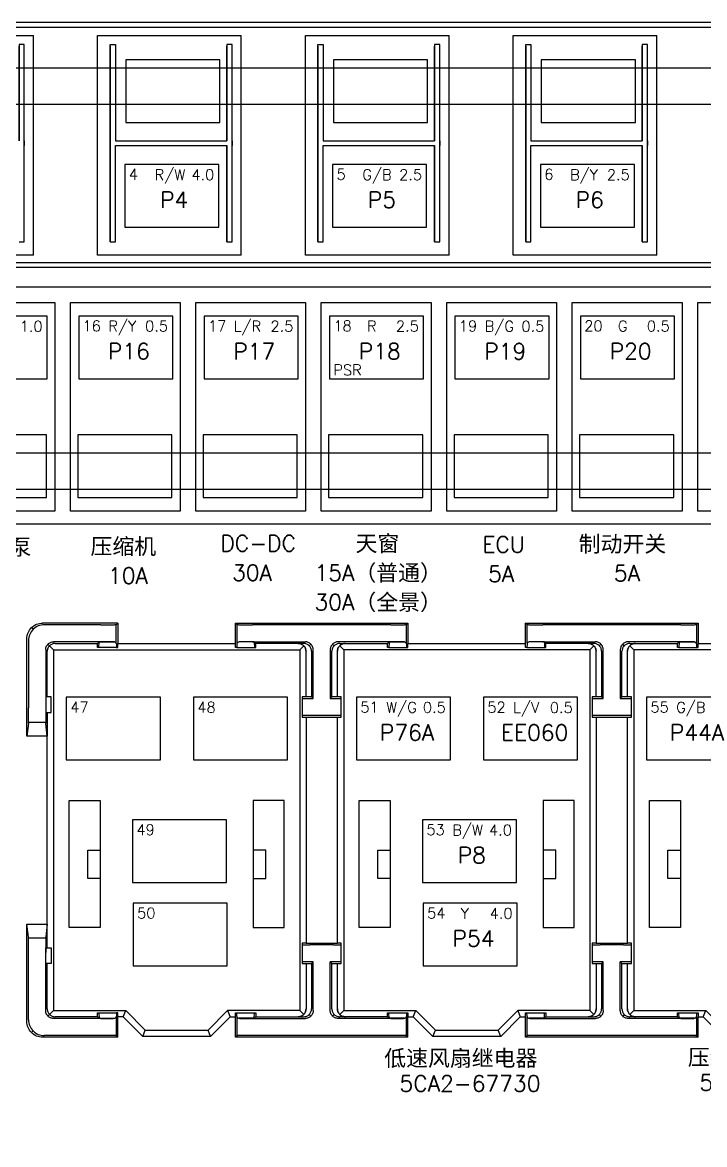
# Model space of a CAD drawing. Header units: millimetres. Extents: x 6 to 3615, y 6 to 858.
# Drawn here: x 2203.7 to 2290.9, y 637 to 780.5 of the extents above; entities that cross this region are included whole.
import ezdxf

# ---------------------------------------------------------------- set-up
doc = ezdxf.new("R2010")
doc.units = ezdxf.units.MM
doc.styles.add('Simplex_Style', font='simplex_.ttf')

msp = doc.modelspace()

# ---------------------------------------------------------------- linework, layer by layer
at = {"color": 0, "linetype": 'Continuous', "lineweight": 30, "flags": 128}
for points in [[(2125.96, 749.78), (2125.96, 749.18), (2398.4, 749.18), (2398.4, 780.45), (2125.96, 780.45), (2125.96, 779.85), (2398.4, 779.85)], [(2125.96, 779.85), (2125.96, 749.78), (2398.4, 749.78)], [(2205.14, 750.7), (2186.76, 750.7), (2186.76, 778.8), (2205.14, 778.8)], [(2205.14, 750.7), (2205.14, 778.8)], [(2231.7, 750.7), (2213.32, 750.7), (2213.32, 778.8), (2231.7, 778.8)], [(2231.7, 750.7), (2231.7, 778.8)], [(2258.27, 750.7), (2239.89, 750.7), (2239.89, 778.8), (2258.27, 778.8)], [(2258.27, 750.7), (2258.27, 778.8)], [(2284.83, 750.7), (2266.45, 750.7), (2266.45, 778.8), (2284.83, 778.8)], [(2284.83, 750.7), (2284.83, 778.8)], [(2203.28, 752.43), (2203.96, 752.43), (2203.96, 777.63), (2203.28, 777.63), (2203.28, 765.33), (2203.28, 777.41)], [(2214.93, 777.41), (2214.93, 752.43), (2214.93, 777.63), (2215.61, 777.63), (2215.61, 765.33), (2229.85, 765.33)], [(2229.85, 752.43), (2230.52, 752.43), (2230.52, 777.63), (2229.85, 777.63), (2229.85, 765.33), (2229.85, 777.41)], [(2241.5, 777.41), (2241.5, 752.43), (2241.5, 777.63), (2242.17, 777.63), (2242.17, 765.33), (2256.41, 765.33)], [(2256.41, 752.43), (2257.08, 752.43), (2257.08, 777.63), (2256.41, 777.63), (2256.41, 765.33), (2256.41, 777.41)], [(2268.06, 777.41), (2268.06, 752.43), (2268.06, 777.63), (2268.73, 777.63), (2268.73, 765.33), (2282.97, 765.33)], [(2282.97, 752.43), (2283.64, 752.43), (2283.64, 777.63), (2282.97, 777.63), (2282.97, 765.33), (2282.97, 777.41)], [(2058.48, 592.42), (2063.09, 592.42), (2063.09, 720.81), (2411.11, 720.81), (2411.11, 725.42), (2123.38, 725.42), (2123.38, 770.02), (2388.28, 770.02), (2388.28, 774.62), (2077.37, 774.62), (2077.37, 725.42), (2058.48, 725.42), (2058.48, 592.42)], [(2203.96, 765.33), (2203.96, 764.73)], [(2214.93, 752.43), (2215.61, 752.43), (2215.61, 764.73), (2229.85, 764.73), (2229.85, 752.43), (2229.85, 764.73)], [(2230.52, 765.33), (2230.52, 764.73)], [(2241.5, 752.43), (2242.17, 752.43), (2242.17, 764.73), (2256.41, 764.73), (2256.41, 752.43), (2256.41, 764.73)], [(2257.08, 765.33), (2257.08, 764.73)], [(2268.06, 752.43), (2268.73, 752.43), (2268.73, 764.73), (2282.97, 764.73), (2282.97, 752.43), (2282.97, 764.73)], [(2283.64, 765.33), (2283.64, 764.73)], [(2127.16, 746.62), (2127.16, 716.35), (2418.25, 716.35), (2418.25, 746.62), (2127.16, 746.62)], [(2204.29, 701.68), (2204.3, 701.88), (2204.33, 702.07), (2204.38, 702.26), (2204.45, 702.45), (2204.53, 702.62), (2204.63, 702.79), (2204.75, 702.95), (2204.88, 703.1), (2205.03, 703.23), (2205.18, 703.35), (2205.35, 703.45), (2205.53, 703.53), (2205.72, 703.6), (2205.91, 703.65), (2206.1, 703.67), (2206.3, 703.68)], [(2206.51, 703.47), (2206.31, 703.46), (2206.12, 703.43), (2205.93, 703.39), (2205.74, 703.32), (2205.56, 703.24), (2205.39, 703.14), (2205.24, 703.02), (2205.09, 702.89), (2204.96, 702.74), (2204.84, 702.58), (2204.74, 702.41), (2204.66, 702.24), (2204.59, 702.05), (2204.54, 701.86), (2204.51, 701.67), (2204.5, 701.47)], [(2205.09, 702.89), (2204.88, 703.1)], [(2215.92, 703.68), (2206.3, 703.68)], [(2213.73, 703.47), (2206.51, 703.47)], [(2213.73, 703.47), (2213.92, 703.47), (2214.11, 703.47), (2214.3, 703.47), (2214.49, 703.48), (2214.67, 703.48), (2214.83, 703.48), (2214.99, 703.48), (2215.14, 703.48), (2215.27, 703.48), (2215.39, 703.48), (2215.49, 703.48), (2215.57, 703.49), (2215.64, 703.49), (2215.69, 703.49), (2215.72, 703.49), (2215.73, 703.49)], [(2215.71, 701.1), (2215.71, 703.49)], [(2215.73, 703.49), (2215.92, 703.68), (2215.92, 701.08), (2230.96, 701.08)], [(2231.12, 700.58), (2230.95, 700.58), (2230.96, 701.08), (2230.96, 703.68)], [(2231.15, 703.49), (2230.96, 703.68), (2253.01, 703.68)], [(2231.15, 703.49), (2231.16, 703.49), (2231.19, 703.49), (2231.24, 703.49), (2231.3, 703.49), (2231.39, 703.48), (2231.49, 703.48), (2231.61, 703.48), (2231.74, 703.48), (2231.89, 703.48), (2232.04, 703.48), (2232.21, 703.48), (2232.39, 703.48), (2232.57, 703.47), (2232.76, 703.47), (2232.96, 703.47), (2233.15, 703.47)], [(2231.17, 701.1), (2231.17, 703.49)], [(2250.82, 703.47), (2233.15, 703.47)], [(2250.82, 703.47), (2251.01, 703.47), (2251.2, 703.47), (2251.39, 703.47), (2251.58, 703.48), (2251.75, 703.48), (2251.92, 703.48), (2252.08, 703.48), (2252.22, 703.48), (2252.36, 703.48), (2252.47, 703.48), (2252.58, 703.48), (2252.66, 703.49), (2252.73, 703.49), (2252.78, 703.49), (2252.81, 703.49), (2252.82, 703.49)], [(2252.8, 703.49), (2252.8, 701.1)], [(2252.82, 703.49), (2253.01, 703.68), (2253.01, 701.08), (2268.04, 701.08)], [(2268.23, 703.49), (2268.04, 703.68), (2290.1, 703.68)], [(2268.21, 700.58), (2268.04, 700.58), (2268.04, 701.08), (2268.04, 703.68)], [(2268.23, 703.49), (2268.24, 703.49), (2268.27, 703.49), (2268.32, 703.49), (2268.39, 703.49), (2268.48, 703.48), (2268.58, 703.48), (2268.7, 703.48), (2268.83, 703.48), (2268.97, 703.48), (2269.13, 703.48), (2269.3, 703.48), (2269.47, 703.48), (2269.66, 703.47), (2269.85, 703.47), (2270.04, 703.47), (2270.24, 703.47)], [(2268.25, 701.1), (2268.25, 703.49)], [(2287.9, 703.47), (2270.24, 703.47)], [(2287.9, 703.47), (2288.1, 703.47), (2288.29, 703.47), (2288.48, 703.47), (2288.66, 703.48), (2288.84, 703.48), (2289.01, 703.48), (2289.17, 703.48), (2289.31, 703.48), (2289.44, 703.48), (2289.56, 703.48), (2289.66, 703.48), (2289.75, 703.49), (2289.82, 703.49), (2289.86, 703.49), (2289.89, 703.49), (2289.91, 703.49)], [(2289.89, 703.49), (2289.89, 701.1)], [(2289.91, 703.49), (2290.1, 703.68), (2290.1, 701.08), (2305.13, 701.08)], [(2204.48, 663.6), (2204.29, 665.19), (2206.9, 665.19), (2206.9, 689.25), (2204.29, 689.25), (2204.29, 701.68)], [(2204.5, 701.47), (2204.5, 692.84)], [(2206.69, 700.29), (2206.7, 700.38), (2206.71, 700.48), (2206.73, 700.58), (2206.77, 700.67), (2206.81, 700.76), (2206.86, 700.84), (2206.92, 700.92), (2206.98, 700.99), (2207.05, 701.06), (2207.14, 701.12), (2207.22, 701.17), (2207.31, 701.21), (2207.4, 701.24), (2207.5, 701.27), (2207.59, 701.28), (2207.69, 701.29)], [(2206.69, 700.29), (2206.69, 692.84)], [(2207.2, 700.78), (2207.13, 700.71), (2207.07, 700.63), (2207.02, 700.55), (2206.98, 700.46), (2206.94, 700.37), (2206.92, 700.27), (2206.9, 700.17), (2206.9, 700.08)], [(2206.9, 694.26), (2206.9, 700.08)], [(2206.98, 700.99), (2207.2, 700.78), (2207.7, 700.28), (2239.17, 700.28)], [(2207.9, 701.08), (2207.8, 701.07), (2207.71, 701.06), (2207.61, 701.03), (2207.52, 701), (2207.43, 700.96), (2207.35, 700.91), (2207.27, 700.85), (2207.2, 700.78)], [(2213.73, 701.29), (2207.69, 701.29)], [(2207.7, 700.28), (2207.7, 654.17), (2216.92, 654.17), (2219.43, 651.66), (2227.45, 651.66)], [(2207.9, 701.08), (2213.32, 701.08)], [(2213.48, 700.58), (2213.31, 700.58), (2213.32, 701.08), (2213.51, 701.28), (2215.47, 701.28)], [(2215.75, 700.58), (2213.48, 700.58), (2213.51, 701.28)], [(2215.47, 701.28), (2215.36, 701.28), (2215.24, 701.28), (2215.11, 701.28), (2214.97, 701.28), (2214.81, 701.28), (2214.65, 701.29), (2214.47, 701.29), (2214.29, 701.29), (2214.11, 701.29), (2213.92, 701.29), (2213.73, 701.29)], [(2215.73, 701.03), (2215.72, 701.08), (2215.7, 701.12), (2215.66, 701.16), (2215.61, 701.2), (2215.54, 701.24), (2215.47, 701.28)], [(2215.73, 701.03), (2215.75, 700.58), (2215.93, 700.58), (2215.92, 701.08)], [(2231.15, 701.03), (2231.12, 700.58), (2233.39, 700.58)], [(2231.41, 701.28), (2231.33, 701.24), (2231.27, 701.2), (2231.22, 701.16), (2231.18, 701.12), (2231.15, 701.08), (2231.15, 701.03)], [(2233.15, 701.29), (2232.96, 701.29), (2232.77, 701.29), (2232.58, 701.29), (2232.4, 701.29), (2232.23, 701.29), (2232.06, 701.28), (2231.91, 701.28), (2231.76, 701.28), (2231.63, 701.28), (2231.51, 701.28), (2231.41, 701.28)], [(2233.36, 701.28), (2231.41, 701.28)], [(2233.15, 701.29), (2239.89, 701.29)], [(2239.68, 701.08), (2233.56, 701.08), (2233.36, 701.28), (2233.39, 700.58), (2233.57, 700.58), (2233.56, 701.08)], [(2239.68, 700.78), (2239.61, 700.85), (2239.53, 700.91), (2239.45, 700.96), (2239.36, 701), (2239.27, 701.03), (2239.17, 701.06), (2239.07, 701.07), (2238.97, 701.08)], [(2238.97, 701.08), (2239.07, 701.07), (2239.17, 701.06), (2239.27, 701.03), (2239.36, 701), (2239.45, 700.96), (2239.53, 700.91), (2239.61, 700.85), (2239.68, 700.78), (2239.75, 700.71), (2239.81, 700.63), (2239.86, 700.55), (2239.9, 700.46), (2239.93, 700.37), (2239.96, 700.27), (2239.97, 700.17), (2239.98, 700.08)], [(2239.68, 700.78), (2239.17, 700.28), (2239.17, 654.17), (2239.68, 653.66)], [(2240.68, 700.08), (2240.67, 700.17), (2240.66, 700.27), (2240.64, 700.37), (2240.6, 700.46), (2240.56, 700.55), (2240.51, 700.63), (2240.45, 700.71), (2240.39, 700.78), (2240.31, 700.85), (2240.23, 700.91), (2240.15, 700.96), (2240.06, 701), (2239.97, 701.03), (2239.87, 701.06), (2239.78, 701.07), (2239.68, 701.08)], [(2239.98, 700.08), (2239.97, 700.17), (2239.96, 700.27), (2239.93, 700.37), (2239.9, 700.46), (2239.86, 700.55), (2239.81, 700.63), (2239.75, 700.71), (2239.68, 700.78)], [(2240.89, 700.29), (2240.88, 700.38), (2240.87, 700.48), (2240.85, 700.58), (2240.81, 700.67), (2240.77, 700.76), (2240.72, 700.84), (2240.66, 700.92), (2240.6, 700.99), (2240.52, 701.06), (2240.44, 701.12), (2240.36, 701.17), (2240.27, 701.21), (2240.18, 701.24), (2240.08, 701.27), (2239.98, 701.28), (2239.89, 701.29)], [(2240.68, 694.26), (2239.98, 694.26), (2239.98, 700.08)], [(2240.39, 700.78), (2240.6, 700.99)], [(2240.68, 700.08), (2240.68, 694.26), (2240.89, 694.05), (2240.89, 700.29)], [(2244.08, 701.29), (2243.98, 701.28), (2243.88, 701.27), (2243.79, 701.24), (2243.69, 701.21), (2243.6, 701.17), (2243.52, 701.12), (2243.44, 701.06), (2243.37, 700.99), (2243.3, 700.92), (2243.24, 700.84), (2243.19, 700.76), (2243.15, 700.67), (2243.12, 700.58), (2243.09, 700.48), (2243.08, 700.38), (2243.08, 700.29)], [(2243.08, 700.29), (2243.08, 694.05), (2243.28, 694.26)], [(2243.48, 660.39), (2243.08, 660.39), (2243.28, 660.18), (2243.99, 660.18), (2244.49, 660.18), (2244.49, 662.79), (2243.99, 662.79), (2243.99, 691.66), (2244.49, 691.65), (2244.49, 694.27), (2243.99, 694.26), (2243.99, 700.08)], [(2244.29, 701.08), (2244.19, 701.07), (2244.09, 701.06), (2244, 701.03), (2243.9, 701), (2243.82, 700.96), (2243.73, 700.91), (2243.65, 700.85), (2243.58, 700.78), (2243.51, 700.71), (2243.45, 700.63), (2243.4, 700.55), (2243.36, 700.46), (2243.33, 700.37), (2243.3, 700.27), (2243.29, 700.17), (2243.28, 700.08)], [(2243.99, 694.26), (2243.28, 694.26), (2243.28, 700.08)], [(2243.37, 700.99), (2243.58, 700.78)], [(2243.99, 700.08), (2243.99, 700.17), (2244.01, 700.27), (2244.03, 700.37), (2244.06, 700.46), (2244.1, 700.55), (2244.16, 700.63), (2244.21, 700.71), (2244.28, 700.78), (2244.35, 700.85), (2244.43, 700.91), (2244.52, 700.96), (2244.6, 701), (2244.7, 701.03), (2244.79, 701.06), (2244.89, 701.07), (2244.99, 701.08)], [(2244.28, 700.78), (2244.22, 700.71), (2244.16, 700.63), (2244.11, 700.55), (2244.06, 700.46), (2244.03, 700.37), (2244.01, 700.27), (2243.99, 700.17), (2243.99, 700.08)], [(2250.82, 701.29), (2244.08, 701.29)], [(2244.99, 701.08), (2244.89, 701.07), (2244.79, 701.06), (2244.7, 701.03), (2244.61, 701), (2244.52, 700.96), (2244.43, 700.91), (2244.36, 700.85), (2244.28, 700.78)], [(2276.26, 700.28), (2244.79, 700.28), (2244.28, 700.78)], [(2244.29, 701.08), (2250.4, 701.08)], [(2244.79, 700.28), (2244.79, 654.17), (2254.01, 654.17), (2256.52, 651.66), (2264.53, 651.66)], [(2250.57, 700.58), (2250.4, 700.58), (2250.4, 701.08), (2250.6, 701.28), (2252.55, 701.28)], [(2250.6, 701.28), (2250.57, 700.58), (2252.84, 700.58)], [(2252.55, 701.28), (2252.45, 701.28), (2252.33, 701.28), (2252.2, 701.28), (2252.05, 701.28), (2251.9, 701.28), (2251.73, 701.29), (2251.56, 701.29), (2251.38, 701.29), (2251.2, 701.29), (2251.01, 701.29), (2250.82, 701.29)], [(2252.82, 701.03), (2252.81, 701.08), (2252.79, 701.12), (2252.75, 701.16), (2252.7, 701.2), (2252.63, 701.24), (2252.55, 701.28)], [(2252.82, 701.03), (2252.84, 700.58), (2253.01, 700.58), (2253.01, 701.08)], [(2268.23, 701.03), (2268.21, 700.58), (2270.48, 700.58)], [(2268.5, 701.28), (2268.42, 701.24), (2268.35, 701.2), (2268.3, 701.16), (2268.27, 701.12), (2268.24, 701.08), (2268.23, 701.03)], [(2270.24, 701.29), (2270.05, 701.29), (2269.86, 701.29), (2269.67, 701.29), (2269.49, 701.29), (2269.32, 701.29), (2269.15, 701.28), (2268.99, 701.28), (2268.85, 701.28), (2268.72, 701.28), (2268.6, 701.28), (2268.5, 701.28)], [(2270.45, 701.28), (2268.5, 701.28)], [(2270.24, 701.29), (2276.97, 701.29)], [(2276.76, 701.08), (2270.65, 701.08), (2270.45, 701.28), (2270.48, 700.58), (2270.65, 700.58), (2270.65, 701.08)], [(2276.06, 701.08), (2276.16, 701.07), (2276.26, 701.06), (2276.35, 701.03), (2276.45, 701), (2276.53, 700.96), (2276.62, 700.91), (2276.7, 700.85), (2276.77, 700.78), (2276.84, 700.71), (2276.9, 700.63), (2276.95, 700.55), (2276.99, 700.46), (2277.02, 700.37), (2277.04, 700.27), (2277.06, 700.17), (2277.07, 700.08)], [(2276.77, 700.78), (2276.7, 700.85), (2276.62, 700.91), (2276.53, 700.96), (2276.45, 701), (2276.35, 701.03), (2276.26, 701.06), (2276.16, 701.07), (2276.06, 701.08)], [(2276.77, 700.78), (2276.26, 700.28), (2276.26, 654.17), (2276.77, 653.66)], [(2277.77, 700.08), (2277.76, 700.17), (2277.75, 700.27), (2277.72, 700.37), (2277.69, 700.46), (2277.65, 700.55), (2277.6, 700.63), (2277.54, 700.71), (2277.47, 700.78), (2277.4, 700.85), (2277.32, 700.91), (2277.24, 700.96), (2277.15, 701), (2277.05, 701.03), (2276.96, 701.06), (2276.86, 701.07), (2276.76, 701.08)], [(2277.07, 700.08), (2277.06, 700.17), (2277.04, 700.27), (2277.02, 700.37), (2276.99, 700.46), (2276.95, 700.55), (2276.89, 700.63), (2276.84, 700.71), (2276.77, 700.78)], [(2277.98, 700.29), (2277.97, 700.38), (2277.96, 700.48), (2277.93, 700.58), (2277.9, 700.67), (2277.86, 700.76), (2277.81, 700.84), (2277.75, 700.92), (2277.68, 700.99), (2277.61, 701.06), (2277.53, 701.12), (2277.45, 701.17), (2277.36, 701.21), (2277.27, 701.24), (2277.17, 701.27), (2277.07, 701.28), (2276.97, 701.29)], [(2277.77, 694.26), (2277.07, 694.26), (2277.07, 700.08)], [(2277.68, 700.99), (2277.47, 700.78)], [(2277.77, 700.08), (2277.77, 694.26), (2277.98, 694.05), (2277.98, 700.29)], [(2281.16, 701.29), (2281.07, 701.28), (2280.97, 701.27), (2280.88, 701.24), (2280.78, 701.21), (2280.69, 701.17), (2280.61, 701.12), (2280.53, 701.06), (2280.46, 700.99), (2280.39, 700.92), (2280.33, 700.84), (2280.28, 700.76), (2280.24, 700.67), (2280.21, 700.58), (2280.18, 700.48), (2280.17, 700.38), (2280.16, 700.29)], [(2280.16, 700.29), (2280.16, 694.05), (2280.37, 694.26)], [(2280.57, 660.39), (2280.16, 660.39), (2280.37, 660.18), (2281.07, 660.18), (2281.58, 660.18), (2281.58, 662.79), (2281.07, 662.79), (2281.07, 691.66), (2281.58, 691.65), (2281.58, 694.27), (2281.07, 694.26), (2281.07, 700.08)], [(2281.38, 701.08), (2281.28, 701.07), (2281.18, 701.06), (2281.08, 701.03), (2280.99, 701), (2280.9, 700.96), (2280.82, 700.91), (2280.74, 700.85), (2280.67, 700.78), (2280.6, 700.71), (2280.54, 700.63), (2280.49, 700.55), (2280.45, 700.46), (2280.42, 700.37), (2280.39, 700.27), (2280.38, 700.17), (2280.37, 700.08)], [(2281.07, 694.26), (2280.37, 694.26), (2280.37, 700.08)], [(2280.67, 700.78), (2280.46, 700.99)], [(2281.07, 700.08), (2281.08, 700.17), (2281.09, 700.27), (2281.12, 700.37), (2281.15, 700.46), (2281.19, 700.55), (2281.24, 700.63), (2281.3, 700.71), (2281.37, 700.78), (2281.44, 700.85), (2281.52, 700.91), (2281.6, 700.96), (2281.69, 701), (2281.79, 701.03), (2281.88, 701.06), (2281.98, 701.07), (2282.08, 701.08)], [(2281.37, 700.78), (2281.3, 700.71), (2281.24, 700.63), (2281.19, 700.55), (2281.15, 700.46), (2281.12, 700.37), (2281.09, 700.27), (2281.08, 700.17), (2281.07, 700.08)], [(2287.9, 701.29), (2281.16, 701.29)], [(2282.08, 701.08), (2281.98, 701.07), (2281.88, 701.06), (2281.79, 701.03), (2281.69, 701), (2281.6, 700.96), (2281.52, 700.91), (2281.44, 700.85), (2281.37, 700.78)], [(2313.35, 700.28), (2281.88, 700.28), (2281.37, 700.78)], [(2281.38, 701.08), (2287.49, 701.08)], [(2281.88, 700.28), (2281.88, 654.17), (2291.1, 654.17), (2293.6, 651.66), (2301.62, 651.66)], [(2287.66, 700.58), (2287.48, 700.58), (2287.49, 701.08), (2287.69, 701.28), (2289.64, 701.28)], [(2287.69, 701.28), (2287.66, 700.58), (2289.92, 700.58)], [(2289.64, 701.28), (2289.54, 701.28), (2289.42, 701.28), (2289.29, 701.28), (2289.14, 701.28), (2288.99, 701.28), (2288.82, 701.29), (2288.65, 701.29), (2288.47, 701.29), (2288.28, 701.29), (2288.09, 701.29), (2287.9, 701.29)], [(2289.91, 701.03), (2289.9, 701.08), (2289.87, 701.12), (2289.84, 701.16), (2289.78, 701.2), (2289.72, 701.24), (2289.64, 701.28)], [(2289.91, 701.03), (2289.92, 700.58), (2290.1, 700.58), (2290.1, 701.08)], [(2206.7, 694.26), (2206.7, 692.26), (2207.4, 692.26), (2207.4, 694.26), (2206.7, 694.26)], [(2239.98, 694.26), (2239.48, 694.27), (2239.48, 691.65), (2239.98, 691.66), (2243.99, 691.66)], [(2277.07, 694.26), (2276.56, 694.27), (2276.56, 691.65), (2277.07, 691.66), (2281.07, 691.66)], [(2204.48, 690.84), (2204.49, 690.87), (2204.49, 690.91), (2204.49, 690.97), (2204.49, 691.04), (2204.49, 691.13), (2204.49, 691.24), (2204.5, 691.35), (2204.5, 691.49), (2204.5, 691.63), (2204.5, 691.78), (2204.5, 691.95), (2204.5, 692.11), (2204.5, 692.29), (2204.5, 692.47), (2204.5, 692.66), (2204.5, 692.84)], [(2206.69, 692.84), (2206.69, 692.66), (2206.69, 692.47), (2206.69, 692.29), (2206.69, 692.11), (2206.69, 691.95), (2206.69, 691.78), (2206.69, 691.63), (2206.7, 691.49), (2206.7, 691.35), (2206.7, 691.24), (2206.7, 691.13), (2206.7, 691.04), (2206.7, 690.97), (2206.71, 690.91), (2206.71, 690.87), (2206.71, 690.84)], [(2239.48, 694.06), (2239.48, 694.06), (2239.49, 694.06), (2239.52, 694.06), (2239.55, 694.06), (2239.59, 694.06), (2239.65, 694.06), (2239.7, 694.05), (2239.77, 694.05), (2239.84, 694.05), (2239.92, 694.05), (2240.01, 694.05), (2240.09, 694.05), (2240.19, 694.05), (2240.28, 694.05), (2240.38, 694.05), (2240.48, 694.05)], [(2240.48, 694.05), (2240.89, 694.05)], [(2243.08, 694.05), (2243.48, 694.05)], [(2243.48, 694.05), (2243.58, 694.05), (2243.67, 694.05), (2243.76, 694.05), (2243.85, 694.05), (2243.93, 694.05), (2244.01, 694.05), (2244.09, 694.05), (2244.16, 694.05), (2244.23, 694.05), (2244.29, 694.05), (2244.34, 694.06), (2244.38, 694.06), (2244.42, 694.06), (2244.45, 694.06), (2244.47, 694.06), (2244.48, 694.06), (2244.49, 694.06)], [(2276.56, 694.06), (2276.57, 694.06), (2276.58, 694.06), (2276.61, 694.06), (2276.64, 694.06), (2276.68, 694.06), (2276.73, 694.06), (2276.79, 694.05), (2276.86, 694.05), (2276.93, 694.05), (2277.01, 694.05), (2277.09, 694.05), (2277.18, 694.05), (2277.28, 694.05), (2277.37, 694.05), (2277.47, 694.05), (2277.57, 694.05)], [(2277.57, 694.05), (2277.98, 694.05)], [(2280.16, 694.05), (2280.57, 694.05)], [(2280.57, 694.05), (2280.66, 694.05), (2280.76, 694.05), (2280.85, 694.05), (2280.93, 694.05), (2281.02, 694.05), (2281.1, 694.05), (2281.18, 694.05), (2281.25, 694.05), (2281.31, 694.05), (2281.37, 694.05), (2281.42, 694.06), (2281.47, 694.06), (2281.51, 694.06), (2281.54, 694.06), (2281.56, 694.06), (2281.57, 694.06), (2281.58, 694.06)], [(2206.9, 692.26), (2206.9, 689.25), (2206.71, 690.84)], [(2240.48, 691.86), (2240.39, 691.86), (2240.29, 691.86), (2240.2, 691.86), (2240.12, 691.86), (2240.03, 691.86), (2239.95, 691.86), (2239.88, 691.86), (2239.8, 691.86), (2239.74, 691.86), (2239.68, 691.86), (2239.62, 691.86), (2239.58, 691.86), (2239.54, 691.86), (2239.51, 691.86), (2239.49, 691.86), (2239.48, 691.86), (2239.48, 691.85)], [(2239.98, 691.66), (2239.98, 662.79), (2243.99, 662.79)], [(2243.48, 691.86), (2240.48, 691.86)], [(2244.49, 691.85), (2244.48, 691.86), (2244.47, 691.86), (2244.45, 691.86), (2244.41, 691.86), (2244.37, 691.86), (2244.32, 691.86), (2244.26, 691.86), (2244.2, 691.86), (2244.12, 691.86), (2244.04, 691.86), (2243.96, 691.86), (2243.87, 691.86), (2243.78, 691.86), (2243.68, 691.86), (2243.58, 691.86), (2243.48, 691.86)], [(2277.57, 691.86), (2277.47, 691.86), (2277.38, 691.86), (2277.29, 691.86), (2277.2, 691.86), (2277.12, 691.86), (2277.04, 691.86), (2276.96, 691.86), (2276.89, 691.86), (2276.83, 691.86), (2276.77, 691.86), (2276.71, 691.86), (2276.67, 691.86), (2276.63, 691.86), (2276.6, 691.86), (2276.58, 691.86), (2276.57, 691.86), (2276.56, 691.85)], [(2277.07, 691.66), (2277.07, 662.79), (2281.07, 662.79)], [(2280.57, 691.86), (2277.57, 691.86)], [(2281.58, 691.85), (2281.57, 691.86), (2281.55, 691.86), (2281.53, 691.86), (2281.5, 691.86), (2281.46, 691.86), (2281.41, 691.86), (2281.35, 691.86), (2281.28, 691.86), (2281.21, 691.86), (2281.13, 691.86), (2281.04, 691.86), (2280.96, 691.86), (2280.86, 691.86), (2280.77, 691.86), (2280.67, 691.86), (2280.57, 691.86)], [(2204.48, 690.84), (2204.29, 689.25)], [(2206.7, 691), (2204.49, 691)], [(2213.66, 664.79), (2209.71, 664.79), (2209.71, 681.03), (2213.66, 681.03), (2213.66, 664.79)], [(2233.21, 681.03), (2233.21, 664.79), (2237.17, 664.79), (2237.17, 681.03), (2233.21, 681.03)], [(2250.75, 664.79), (2246.79, 664.79), (2246.79, 681.03), (2250.75, 681.03), (2250.75, 664.79)], [(2270.3, 681.03), (2270.3, 664.79), (2274.26, 664.79), (2274.26, 681.03), (2270.3, 681.03)], [(2287.84, 664.79), (2283.88, 664.79), (2283.88, 681.03), (2287.84, 681.03), (2287.84, 664.79)], [(2213.66, 671.06), (2212.06, 671.06), (2212.06, 674.67), (2213.66, 674.67)], [(2233.21, 671.06), (2234.82, 671.06), (2234.82, 674.67), (2233.21, 674.67)], [(2250.75, 671.06), (2249.15, 671.06), (2249.15, 674.67), (2250.75, 674.67)], [(2270.3, 671.06), (2271.9, 671.06), (2271.9, 674.67), (2270.3, 674.67)], [(2287.84, 671.06), (2286.24, 671.06), (2286.24, 674.67), (2287.84, 674.67)], [(2204.29, 652.76), (2204.29, 665.19)], [(2206.9, 662.19), (2206.9, 665.19), (2206.71, 663.6)], [(2204.5, 661.6), (2204.5, 661.79), (2204.5, 661.97), (2204.5, 662.15), (2204.5, 662.33), (2204.5, 662.5), (2204.5, 662.66), (2204.5, 662.82), (2204.5, 662.96), (2204.5, 663.09), (2204.49, 663.21), (2204.49, 663.31), (2204.49, 663.4), (2204.49, 663.47), (2204.49, 663.53), (2204.49, 663.58), (2204.48, 663.6)], [(2204.49, 663.44), (2206.7, 663.44)], [(2206.71, 663.6), (2206.71, 663.58), (2206.71, 663.53), (2206.7, 663.47), (2206.7, 663.4), (2206.7, 663.31), (2206.7, 663.21), (2206.7, 663.09), (2206.7, 662.96), (2206.69, 662.82), (2206.69, 662.66), (2206.69, 662.5), (2206.69, 662.33), (2206.69, 662.15), (2206.69, 661.97), (2206.69, 661.79), (2206.69, 661.6)], [(2239.98, 662.79), (2239.48, 662.79), (2239.48, 660.18), (2239.98, 660.18), (2240.68, 660.18), (2240.89, 660.39), (2240.48, 660.39)], [(2239.48, 662.59), (2239.48, 662.59), (2239.49, 662.59), (2239.52, 662.59), (2239.55, 662.58), (2239.59, 662.58), (2239.65, 662.58), (2239.7, 662.58), (2239.77, 662.58), (2239.84, 662.58), (2239.92, 662.58), (2240.01, 662.58), (2240.09, 662.58), (2240.19, 662.58), (2240.28, 662.58), (2240.38, 662.58), (2240.48, 662.58)], [(2243.48, 662.58), (2240.48, 662.58)], [(2243.48, 662.58), (2243.58, 662.58), (2243.67, 662.58), (2243.76, 662.58), (2243.85, 662.58), (2243.93, 662.58), (2244.01, 662.58), (2244.09, 662.58), (2244.16, 662.58), (2244.23, 662.58), (2244.29, 662.58), (2244.34, 662.58), (2244.38, 662.58), (2244.42, 662.58), (2244.45, 662.59), (2244.47, 662.59), (2244.48, 662.59), (2244.49, 662.59)], [(2277.07, 662.79), (2276.56, 662.79), (2276.56, 660.18), (2277.07, 660.18), (2277.77, 660.18), (2277.98, 660.39), (2277.57, 660.39)], [(2276.56, 662.59), (2276.57, 662.59), (2276.58, 662.59), (2276.61, 662.59), (2276.64, 662.58), (2276.68, 662.58), (2276.73, 662.58), (2276.79, 662.58), (2276.86, 662.58), (2276.93, 662.58), (2277.01, 662.58), (2277.09, 662.58), (2277.18, 662.58), (2277.28, 662.58), (2277.37, 662.58), (2277.47, 662.58), (2277.57, 662.58)], [(2280.57, 662.58), (2277.57, 662.58)], [(2280.57, 662.58), (2280.66, 662.58), (2280.76, 662.58), (2280.85, 662.58), (2280.93, 662.58), (2281.02, 662.58), (2281.1, 662.58), (2281.18, 662.58), (2281.25, 662.58), (2281.31, 662.58), (2281.37, 662.58), (2281.42, 662.58), (2281.47, 662.58), (2281.51, 662.58), (2281.54, 662.59), (2281.56, 662.59), (2281.57, 662.59), (2281.58, 662.59)], [(2204.5, 652.97), (2204.5, 661.6)], [(2206.69, 654.16), (2206.69, 661.6)], [(2207.4, 660.18), (2206.7, 660.18), (2206.7, 662.19), (2207.4, 662.19), (2207.4, 660.18)], [(2206.9, 654.37), (2206.9, 660.18)], [(2240.48, 660.39), (2240.39, 660.39), (2240.29, 660.39), (2240.2, 660.39), (2240.12, 660.39), (2240.03, 660.39), (2239.95, 660.39), (2239.88, 660.39), (2239.8, 660.39), (2239.74, 660.39), (2239.68, 660.39), (2239.62, 660.39), (2239.58, 660.39), (2239.54, 660.39), (2239.51, 660.38), (2239.49, 660.38), (2239.48, 660.38), (2239.48, 660.38)], [(2239.98, 660.18), (2239.98, 654.37)], [(2240.68, 660.18), (2240.68, 654.37)], [(2240.89, 654.16), (2240.89, 660.39)], [(2243.08, 654.16), (2243.08, 660.39)], [(2243.28, 654.37), (2243.28, 660.18)], [(2244.49, 660.38), (2244.48, 660.38), (2244.47, 660.38), (2244.45, 660.38), (2244.41, 660.39), (2244.37, 660.39), (2244.32, 660.39), (2244.26, 660.39), (2244.2, 660.39), (2244.12, 660.39), (2244.04, 660.39), (2243.96, 660.39), (2243.87, 660.39), (2243.78, 660.39), (2243.68, 660.39), (2243.58, 660.39), (2243.48, 660.39)], [(2243.99, 654.37), (2243.99, 660.18)], [(2277.57, 660.39), (2277.47, 660.39), (2277.38, 660.39), (2277.29, 660.39), (2277.2, 660.39), (2277.12, 660.39), (2277.04, 660.39), (2276.96, 660.39), (2276.89, 660.39), (2276.83, 660.39), (2276.77, 660.39), (2276.71, 660.39), (2276.67, 660.39), (2276.63, 660.39), (2276.6, 660.38), (2276.58, 660.38), (2276.57, 660.38), (2276.56, 660.38)], [(2277.07, 660.18), (2277.07, 654.37)], [(2277.77, 660.18), (2277.77, 654.37)], [(2277.98, 654.16), (2277.98, 660.39)], [(2280.16, 654.16), (2280.16, 660.39)], [(2280.37, 654.37), (2280.37, 660.18)], [(2281.58, 660.38), (2281.57, 660.38), (2281.55, 660.38), (2281.53, 660.38), (2281.5, 660.39), (2281.46, 660.39), (2281.41, 660.39), (2281.35, 660.39), (2281.28, 660.39), (2281.21, 660.39), (2281.13, 660.39), (2281.04, 660.39), (2280.96, 660.39), (2280.86, 660.39), (2280.77, 660.39), (2280.67, 660.39), (2280.57, 660.39)], [(2281.07, 654.37), (2281.07, 660.18)], [(2207.69, 653.16), (2207.59, 653.16), (2207.5, 653.17), (2207.4, 653.2), (2207.31, 653.23), (2207.22, 653.27), (2207.14, 653.33), (2207.05, 653.38), (2206.98, 653.45), (2206.92, 653.52), (2206.86, 653.6), (2206.81, 653.68), (2206.77, 653.77), (2206.73, 653.87), (2206.71, 653.96), (2206.7, 654.06), (2206.69, 654.16)], [(2206.9, 654.37), (2206.9, 654.27), (2206.92, 654.17), (2206.94, 654.08), (2206.98, 653.98), (2207.02, 653.9), (2207.07, 653.81), (2207.13, 653.73), (2207.2, 653.66)], [(2207.7, 654.17), (2207.2, 653.66), (2206.98, 653.45)], [(2219.1, 650.86), (2216.59, 653.36), (2216.92, 654.17)], [(2230.29, 653.36), (2227.78, 650.86), (2227.45, 651.66), (2229.95, 654.17)], [(2239.17, 654.17), (2229.95, 654.17), (2230.29, 653.36), (2230.96, 653.36)], [(2239.98, 654.37), (2239.97, 654.27), (2239.96, 654.17), (2239.93, 654.08), (2239.9, 653.98), (2239.86, 653.9), (2239.81, 653.81), (2239.75, 653.73), (2239.68, 653.66), (2239.61, 653.59), (2239.53, 653.53), (2239.45, 653.48), (2239.36, 653.44), (2239.27, 653.41), (2239.17, 653.39), (2239.07, 653.37), (2238.97, 653.36)], [(2239.68, 653.36), (2239.78, 653.37), (2239.87, 653.39), (2239.97, 653.41), (2240.06, 653.44), (2240.15, 653.48), (2240.23, 653.53), (2240.31, 653.59), (2240.39, 653.66), (2240.45, 653.73), (2240.51, 653.81), (2240.56, 653.9), (2240.6, 653.98), (2240.64, 654.08), (2240.66, 654.17), (2240.67, 654.27), (2240.68, 654.37)], [(2239.68, 653.66), (2239.75, 653.73), (2239.81, 653.81), (2239.86, 653.9), (2239.9, 653.98), (2239.93, 654.08), (2239.96, 654.17), (2239.97, 654.27), (2239.98, 654.37)], [(2240.89, 654.16), (2240.88, 654.06), (2240.87, 653.96), (2240.85, 653.87), (2240.81, 653.77), (2240.77, 653.68), (2240.72, 653.6), (2240.66, 653.52), (2240.6, 653.45), (2240.52, 653.38), (2240.44, 653.33), (2240.36, 653.27), (2240.27, 653.23), (2240.18, 653.2), (2240.08, 653.17), (2239.98, 653.16), (2239.89, 653.16)], [(2244.08, 653.16), (2243.98, 653.16), (2243.88, 653.17), (2243.79, 653.2), (2243.69, 653.23), (2243.6, 653.27), (2243.52, 653.33), (2243.44, 653.38), (2243.37, 653.45), (2243.3, 653.52), (2243.24, 653.6), (2243.19, 653.68), (2243.15, 653.77), (2243.12, 653.87), (2243.09, 653.96), (2243.08, 654.06), (2243.08, 654.16)], [(2243.28, 654.37), (2243.29, 654.27), (2243.3, 654.17), (2243.33, 654.08), (2243.36, 653.98), (2243.4, 653.9), (2243.45, 653.81), (2243.51, 653.73), (2243.58, 653.66), (2243.65, 653.59), (2243.73, 653.53), (2243.82, 653.48), (2243.9, 653.44), (2244, 653.41), (2244.09, 653.39), (2244.19, 653.37), (2244.29, 653.36)], [(2244.99, 653.36), (2244.89, 653.37), (2244.79, 653.39), (2244.7, 653.41), (2244.6, 653.44), (2244.52, 653.48), (2244.43, 653.53), (2244.35, 653.59), (2244.28, 653.66), (2244.21, 653.73), (2244.16, 653.81), (2244.1, 653.9), (2244.06, 653.98), (2244.03, 654.08), (2244.01, 654.17), (2243.99, 654.27), (2243.99, 654.37)], [(2243.99, 654.37), (2243.99, 654.27), (2244.01, 654.17), (2244.03, 654.08), (2244.06, 653.98), (2244.11, 653.9), (2244.16, 653.81), (2244.22, 653.73), (2244.28, 653.66)], [(2244.28, 653.66), (2244.79, 654.17)], [(2256.18, 650.86), (2253.68, 653.36), (2254.01, 654.17)], [(2267.37, 653.36), (2264.87, 650.86), (2264.53, 651.66), (2267.04, 654.17)], [(2276.26, 654.17), (2267.04, 654.17), (2267.37, 653.36), (2268.04, 653.36)], [(2277.07, 654.37), (2277.06, 654.27), (2277.04, 654.17), (2277.02, 654.08), (2276.99, 653.98), (2276.95, 653.9), (2276.9, 653.81), (2276.84, 653.73), (2276.77, 653.66), (2276.7, 653.59), (2276.62, 653.53), (2276.53, 653.48), (2276.45, 653.44), (2276.35, 653.41), (2276.26, 653.39), (2276.16, 653.37), (2276.06, 653.36)], [(2276.76, 653.36), (2276.86, 653.37), (2276.96, 653.39), (2277.05, 653.41), (2277.15, 653.44), (2277.24, 653.48), (2277.32, 653.53), (2277.4, 653.59), (2277.47, 653.66), (2277.54, 653.73), (2277.6, 653.81), (2277.65, 653.9), (2277.69, 653.98), (2277.72, 654.08), (2277.75, 654.17), (2277.76, 654.27), (2277.77, 654.37)], [(2276.77, 653.66), (2276.84, 653.73), (2276.89, 653.81), (2276.95, 653.9), (2276.99, 653.98), (2277.02, 654.08), (2277.04, 654.17), (2277.06, 654.27), (2277.07, 654.37)], [(2277.98, 654.16), (2277.97, 654.06), (2277.96, 653.96), (2277.93, 653.87), (2277.9, 653.77), (2277.86, 653.68), (2277.81, 653.6), (2277.75, 653.52), (2277.68, 653.45), (2277.61, 653.38), (2277.53, 653.33), (2277.45, 653.27), (2277.36, 653.23), (2277.27, 653.2), (2277.17, 653.17), (2277.07, 653.16), (2276.97, 653.16)], [(2281.16, 653.16), (2281.07, 653.16), (2280.97, 653.17), (2280.88, 653.2), (2280.78, 653.23), (2280.69, 653.27), (2280.61, 653.33), (2280.53, 653.38), (2280.46, 653.45), (2280.39, 653.52), (2280.33, 653.6), (2280.28, 653.68), (2280.24, 653.77), (2280.21, 653.87), (2280.18, 653.96), (2280.17, 654.06), (2280.16, 654.16)], [(2280.37, 654.37), (2280.38, 654.27), (2280.39, 654.17), (2280.42, 654.08), (2280.45, 653.98), (2280.49, 653.9), (2280.54, 653.81), (2280.6, 653.73), (2280.67, 653.66), (2280.74, 653.59), (2280.82, 653.53), (2280.9, 653.48), (2280.99, 653.44), (2281.08, 653.41), (2281.18, 653.39), (2281.28, 653.37), (2281.38, 653.36)], [(2281.07, 654.37), (2281.08, 654.27), (2281.09, 654.17), (2281.12, 654.08), (2281.15, 653.98), (2281.19, 653.9), (2281.24, 653.81), (2281.3, 653.73), (2281.37, 653.66)], [(2282.08, 653.36), (2281.98, 653.37), (2281.88, 653.39), (2281.79, 653.41), (2281.69, 653.44), (2281.6, 653.48), (2281.52, 653.53), (2281.44, 653.59), (2281.37, 653.66), (2281.3, 653.73), (2281.24, 653.81), (2281.19, 653.9), (2281.15, 653.98), (2281.12, 654.08), (2281.09, 654.17), (2281.08, 654.27), (2281.07, 654.37)], [(2281.37, 653.66), (2281.88, 654.17)], [(2293.27, 650.86), (2290.77, 653.36), (2291.1, 654.17)], [(2206.3, 650.76), (2206.1, 650.77), (2205.91, 650.8), (2205.72, 650.85), (2205.53, 650.91), (2205.35, 650.99), (2205.18, 651.1), (2205.03, 651.21), (2204.88, 651.35), (2204.75, 651.49), (2204.63, 651.65), (2204.53, 651.82), (2204.45, 652), (2204.38, 652.18), (2204.33, 652.37), (2204.3, 652.57), (2204.29, 652.76)], [(2204.5, 652.97), (2204.51, 652.78), (2204.54, 652.58), (2204.59, 652.39), (2204.66, 652.21), (2204.74, 652.03), (2204.84, 651.86), (2204.96, 651.7), (2205.09, 651.56), (2205.24, 651.42), (2205.39, 651.31), (2205.56, 651.21), (2205.74, 651.12), (2205.93, 651.05), (2206.12, 651.01), (2206.31, 650.98), (2206.51, 650.97)], [(2207.2, 653.66), (2207.27, 653.6), (2207.35, 653.54), (2207.43, 653.48), (2207.52, 653.44), (2207.61, 653.41), (2207.71, 653.39), (2207.8, 653.37), (2207.9, 653.36)], [(2213.73, 653.16), (2207.69, 653.16)], [(2213.32, 653.36), (2207.9, 653.36)], [(2213.51, 653.17), (2213.32, 653.36), (2213.31, 653.87), (2215.75, 653.87)], [(2213.48, 653.87), (2213.51, 653.17), (2215.47, 653.17)], [(2213.73, 653.16), (2213.92, 653.16), (2214.11, 653.16), (2214.29, 653.16), (2214.47, 653.16), (2214.65, 653.16), (2214.81, 653.16), (2214.97, 653.16), (2215.11, 653.16), (2215.24, 653.16), (2215.36, 653.16), (2215.47, 653.17)], [(2215.47, 653.17), (2215.54, 653.2), (2215.61, 653.24), (2215.66, 653.28), (2215.7, 653.33), (2215.72, 653.37), (2215.73, 653.41)], [(2215.71, 653.34), (2215.71, 650.95)], [(2216.59, 653.36), (2215.92, 653.36), (2215.93, 653.87), (2215.75, 653.87), (2215.73, 653.41)], [(2215.73, 650.95), (2215.92, 650.76), (2215.92, 653.36)], [(2253.01, 650.76), (2230.96, 650.76), (2230.96, 653.36), (2230.95, 653.87), (2231.12, 653.87)], [(2231.15, 653.41), (2231.12, 653.87), (2233.57, 653.87), (2233.56, 653.36), (2239.68, 653.36)], [(2231.15, 653.41), (2231.15, 653.37), (2231.18, 653.33), (2231.22, 653.28), (2231.27, 653.24), (2231.33, 653.2), (2231.41, 653.17)], [(2231.17, 650.95), (2231.17, 653.34)], [(2233.36, 653.17), (2231.41, 653.17)], [(2231.41, 653.17), (2231.51, 653.16), (2231.63, 653.16), (2231.76, 653.16), (2231.91, 653.16), (2232.06, 653.16), (2232.23, 653.16), (2232.4, 653.16), (2232.58, 653.16), (2232.77, 653.16), (2232.96, 653.16), (2233.15, 653.16)], [(2233.15, 653.16), (2239.89, 653.16)], [(2233.56, 653.36), (2233.36, 653.17), (2233.39, 653.87)], [(2238.97, 653.36), (2239.07, 653.37), (2239.17, 653.39), (2239.27, 653.41), (2239.36, 653.44), (2239.45, 653.48), (2239.53, 653.54), (2239.61, 653.6), (2239.68, 653.66)], [(2240.6, 653.45), (2240.39, 653.66)], [(2243.58, 653.66), (2243.37, 653.45)], [(2250.82, 653.16), (2244.08, 653.16)], [(2244.28, 653.66), (2244.36, 653.6), (2244.43, 653.54), (2244.52, 653.48), (2244.61, 653.44), (2244.7, 653.41), (2244.79, 653.39), (2244.89, 653.37), (2244.99, 653.36)], [(2250.4, 653.36), (2244.29, 653.36)], [(2250.6, 653.17), (2250.4, 653.36), (2250.4, 653.87), (2250.57, 653.87)], [(2252.55, 653.17), (2250.6, 653.17), (2250.57, 653.87), (2253.01, 653.87), (2253.01, 653.36), (2253.68, 653.36)], [(2250.82, 653.16), (2251.01, 653.16), (2251.2, 653.16), (2251.38, 653.16), (2251.56, 653.16), (2251.73, 653.16), (2251.9, 653.16), (2252.05, 653.16), (2252.2, 653.16), (2252.33, 653.16), (2252.45, 653.16), (2252.55, 653.17)], [(2252.55, 653.17), (2252.63, 653.2), (2252.7, 653.24), (2252.75, 653.28), (2252.79, 653.33), (2252.81, 653.37), (2252.82, 653.41)], [(2252.8, 653.34), (2252.8, 650.95)], [(2252.84, 653.87), (2252.82, 653.41)], [(2252.82, 650.95), (2253.01, 650.76), (2253.01, 653.36)], [(2290.1, 650.76), (2268.04, 650.76), (2268.04, 653.36), (2268.04, 653.87), (2268.21, 653.87)], [(2268.23, 653.41), (2268.21, 653.87), (2270.65, 653.87), (2270.65, 653.36), (2276.76, 653.36)], [(2268.23, 653.41), (2268.24, 653.37), (2268.27, 653.33), (2268.3, 653.28), (2268.35, 653.24), (2268.42, 653.2), (2268.5, 653.17)], [(2268.25, 650.95), (2268.25, 653.34)], [(2270.45, 653.17), (2268.5, 653.17)], [(2268.5, 653.17), (2268.6, 653.16), (2268.72, 653.16), (2268.85, 653.16), (2268.99, 653.16), (2269.15, 653.16), (2269.32, 653.16), (2269.49, 653.16), (2269.67, 653.16), (2269.86, 653.16), (2270.05, 653.16), (2270.24, 653.16)], [(2270.24, 653.16), (2276.97, 653.16)], [(2270.65, 653.36), (2270.45, 653.17), (2270.48, 653.87)], [(2276.06, 653.36), (2276.16, 653.37), (2276.26, 653.39), (2276.35, 653.41), (2276.45, 653.44), (2276.53, 653.48), (2276.62, 653.54), (2276.7, 653.6), (2276.77, 653.66)], [(2277.47, 653.66), (2277.68, 653.45)], [(2280.67, 653.66), (2280.46, 653.45)], [(2287.9, 653.16), (2281.16, 653.16)], [(2281.37, 653.66), (2281.44, 653.6), (2281.52, 653.54), (2281.6, 653.48), (2281.69, 653.44), (2281.79, 653.41), (2281.88, 653.39), (2281.98, 653.37), (2282.08, 653.36)], [(2287.49, 653.36), (2281.38, 653.36)], [(2287.69, 653.17), (2287.49, 653.36), (2287.48, 653.87), (2287.66, 653.87)], [(2289.64, 653.17), (2287.69, 653.17), (2287.66, 653.87), (2290.1, 653.87), (2290.1, 653.36), (2290.77, 653.36)], [(2287.9, 653.16), (2288.09, 653.16), (2288.28, 653.16), (2288.47, 653.16), (2288.65, 653.16), (2288.82, 653.16), (2288.99, 653.16), (2289.14, 653.16), (2289.29, 653.16), (2289.42, 653.16), (2289.54, 653.16), (2289.64, 653.17)], [(2289.64, 653.17), (2289.72, 653.2), (2289.78, 653.24), (2289.84, 653.28), (2289.87, 653.33), (2289.9, 653.37), (2289.91, 653.41)], [(2289.89, 653.34), (2289.89, 650.95)], [(2289.92, 653.87), (2289.91, 653.41)], [(2289.91, 650.95), (2290.1, 650.76), (2290.1, 653.36)], [(2204.88, 651.35), (2205.09, 651.56)], [(2227.78, 650.86), (2219.1, 650.86), (2219.43, 651.66)], [(2264.87, 650.86), (2256.18, 650.86), (2256.52, 651.66)], [(2215.92, 650.76), (2206.3, 650.76)], [(2213.73, 650.97), (2206.51, 650.97)], [(2215.73, 650.95), (2215.72, 650.95), (2215.69, 650.95), (2215.64, 650.96), (2215.57, 650.96), (2215.49, 650.96), (2215.39, 650.96), (2215.27, 650.96), (2215.14, 650.96), (2214.99, 650.96), (2214.83, 650.97), (2214.67, 650.97), (2214.49, 650.97), (2214.3, 650.97), (2214.11, 650.97), (2213.92, 650.97), (2213.73, 650.97)], [(2231.15, 650.95), (2230.96, 650.76)], [(2233.15, 650.97), (2232.96, 650.97), (2232.76, 650.97), (2232.57, 650.97), (2232.39, 650.97), (2232.21, 650.97), (2232.04, 650.97), (2231.89, 650.96), (2231.74, 650.96), (2231.61, 650.96), (2231.49, 650.96), (2231.39, 650.96), (2231.3, 650.96), (2231.24, 650.96), (2231.19, 650.95), (2231.16, 650.95), (2231.15, 650.95)], [(2250.82, 650.97), (2233.15, 650.97)], [(2252.82, 650.95), (2252.81, 650.95), (2252.78, 650.95), (2252.73, 650.96), (2252.66, 650.96), (2252.58, 650.96), (2252.47, 650.96), (2252.36, 650.96), (2252.22, 650.96), (2252.08, 650.96), (2251.92, 650.97), (2251.75, 650.97), (2251.58, 650.97), (2251.39, 650.97), (2251.2, 650.97), (2251.01, 650.97), (2250.82, 650.97)], [(2268.23, 650.95), (2268.04, 650.76)], [(2270.24, 650.97), (2270.04, 650.97), (2269.85, 650.97), (2269.66, 650.97), (2269.47, 650.97), (2269.3, 650.97), (2269.13, 650.97), (2268.97, 650.96), (2268.83, 650.96), (2268.7, 650.96), (2268.58, 650.96), (2268.48, 650.96), (2268.39, 650.96), (2268.32, 650.96), (2268.27, 650.95), (2268.24, 650.95), (2268.23, 650.95)], [(2287.9, 650.97), (2270.24, 650.97)], [(2289.91, 650.95), (2289.89, 650.95), (2289.86, 650.95), (2289.82, 650.96), (2289.75, 650.96), (2289.66, 650.96), (2289.56, 650.96), (2289.44, 650.96), (2289.31, 650.96), (2289.17, 650.96), (2289.01, 650.97), (2288.84, 650.97), (2288.66, 650.97), (2288.48, 650.97), (2288.29, 650.97), (2288.1, 650.97), (2287.9, 650.97)]]:
    msp.add_lwpolyline(points, dxfattribs=at)
for points in [[(2216.92, 767.65), (2228.95, 767.65), (2228.95, 775.67), (2216.92, 775.67), (2216.92, 767.65)], [(2243.48, 767.65), (2255.51, 767.65), (2255.51, 775.67), (2243.48, 775.67), (2243.48, 767.65)], [(2270.05, 767.65), (2282.08, 767.65), (2282.08, 775.67), (2270.05, 775.67), (2270.05, 767.65)], [(2270.05, 767.65), (2282.08, 767.65), (2282.08, 775.67), (2270.05, 775.67), (2270.05, 767.65)], [(2216.81, 754.28), (2228.84, 754.28), (2228.84, 762.3), (2216.81, 762.3), (2216.81, 754.28)], [(2243.38, 754.28), (2255.4, 754.28), (2255.4, 762.3), (2243.38, 762.3), (2243.38, 754.28)], [(2269.94, 754.28), (2281.96, 754.28), (2281.96, 762.3), (2269.94, 762.3), (2269.94, 754.28)], [(2269.94, 754.28), (2281.96, 754.28), (2281.96, 762.3), (2269.94, 762.3), (2269.94, 754.28)], [(2193.82, 744.67), (2207.86, 744.67), (2207.86, 717.98), (2193.82, 717.98), (2193.82, 744.67)], [(2209.86, 744.67), (2223.9, 744.67), (2223.9, 717.98), (2209.86, 717.98), (2209.86, 744.67)], [(2225.9, 744.67), (2239.93, 744.67), (2239.93, 717.98), (2225.9, 717.98), (2225.9, 744.67)], [(2241.93, 744.67), (2255.97, 744.67), (2255.97, 717.98), (2241.93, 717.98), (2241.93, 744.67)], [(2257.97, 744.67), (2272.01, 744.67), (2272.01, 717.98), (2257.97, 717.98), (2257.97, 744.67)], [(2274.01, 744.67), (2288.05, 744.67), (2288.05, 717.98), (2274.01, 717.98), (2274.01, 744.67)], [(2290.05, 744.67), (2304.09, 744.67), (2304.09, 717.98), (2290.05, 717.98), (2290.05, 744.67)], [(2194.87, 734.91), (2206.9, 734.91), (2206.9, 742.93), (2194.87, 742.93), (2194.87, 734.91)], [(2210.91, 734.91), (2222.93, 734.91), (2222.93, 742.93), (2210.91, 742.93), (2210.91, 734.91)], [(2226.95, 734.91), (2238.97, 734.91), (2238.97, 742.93), (2226.95, 742.93), (2226.95, 734.91)], [(2242.98, 734.91), (2255.01, 734.91), (2255.01, 742.93), (2242.98, 742.93), (2242.98, 734.91)], [(2259.02, 734.91), (2271.05, 734.91), (2271.05, 742.93), (2259.02, 742.93), (2259.02, 734.91)], [(2275.06, 734.91), (2287.09, 734.91), (2287.09, 742.93), (2275.06, 742.93), (2275.06, 734.91)], [(2194.76, 719.72), (2206.79, 719.72), (2206.79, 727.74), (2194.76, 727.74), (2194.76, 719.72)], [(2210.8, 719.72), (2222.83, 719.72), (2222.83, 727.74), (2210.8, 727.74), (2210.8, 719.72)], [(2226.83, 719.72), (2238.86, 719.72), (2238.86, 727.74), (2226.83, 727.74), (2226.83, 719.72)], [(2242.87, 719.72), (2254.9, 719.72), (2254.9, 727.74), (2242.87, 727.74), (2242.87, 719.72)], [(2258.91, 719.72), (2270.94, 719.72), (2270.94, 727.74), (2258.91, 727.74), (2258.91, 719.72)], [(2274.95, 719.72), (2286.98, 719.72), (2286.98, 727.74), (2274.95, 727.74), (2274.95, 719.72)], [(2209.33, 686.19), (2221.36, 686.19), (2221.36, 694.21), (2209.33, 694.21), (2209.33, 686.19)], [(2225.57, 686.19), (2237.6, 686.19), (2237.6, 694.21), (2225.57, 694.21), (2225.57, 686.19)], [(2246.42, 686.19), (2258.45, 686.19), (2258.45, 694.21), (2246.42, 694.21), (2246.42, 686.19)], [(2262.66, 686.19), (2274.69, 686.19), (2274.69, 694.21), (2262.66, 694.21), (2262.66, 686.19)], [(2283.51, 686.19), (2295.54, 686.19), (2295.54, 694.21), (2283.51, 694.21), (2283.51, 686.19)], [(2217.79, 670.52), (2229.82, 670.52), (2229.82, 678.54), (2217.79, 678.54), (2217.79, 670.52)], [(2254.88, 670.52), (2266.9, 670.52), (2266.9, 678.54), (2254.88, 678.54), (2254.88, 670.52)], [(2217.88, 659.86), (2229.9, 659.86), (2229.9, 667.88), (2217.88, 667.88), (2217.88, 659.86)], [(2254.96, 659.86), (2266.99, 659.86), (2266.99, 667.88), (2254.96, 667.88), (2254.96, 659.86)]]:
    msp.add_lwpolyline(points, close=True, dxfattribs=at)

# ---------------------------------------------------------------- texts
at = {"color": 0, "linetype": 'Continuous', "style": 'Simplex_Style'}
for s, height, p in [('4', 1.37, (2217.32, 760.35)), ('R/W', 1.367, (2220.61, 760.31)), ('4.0', 1.367, (2225.32, 760.31)), ('5', 1.37, (2243.88, 760.35)), ('G/B', 1.367, (2247.18, 760.31)), ('2.5', 1.367, (2251.88, 760.31)), ('6', 1.37, (2270.44, 760.35)), ('B/Y', 1.367, (2273.74, 760.31)), ('2.5', 1.367, (2278.44, 760.31)), ('P4', 2.051, (2221.32, 756.76)), ('P5', 2.051, (2247.88, 756.76)), ('P6', 2.051, (2274.44, 756.76)), ('1.0', 1.367, (2203.37, 740.93)), ('16', 1.367, (2211.4, 740.98)), ('R/Y', 1.367, (2214.7, 740.95)), ('0.5', 1.367, (2219.4, 740.95)), ('17', 1.367, (2227.44, 740.97)), ('L/R', 1.367, (2230.73, 740.94)), ('2.5', 1.367, (2235.43, 740.94)), ('18', 1.367, (2243.47, 740.99)), ('R', 1.37, (2247.77, 740.95)), ('2.5', 1.367, (2251.47, 740.95)), ('19', 1.367, (2259.52, 740.97)), ('B/G', 1.367, (2262.82, 740.93)), ('0.5', 1.367, (2267.52, 740.93)), ('20', 1.367, (2275.55, 740.98)), ('G', 1.37, (2279.85, 740.95)), ('0.5', 1.367, (2283.55, 740.95)), ('P16', 2.051, (2214.65, 737.4)), ('P17', 2.051, (2230.68, 737.39)), ('P18', 2.051, (2246.72, 737.4)), ('P19', 2.051, (2262.77, 737.39)), ('P20', 2.051, (2278.8, 737.4)), ('PSR', 1.367, (2243.47, 735.35)), ('燃油泵', 2.051, (2196.46, 712.39)), ('压缩机', 2.051, (2212.42, 712.47)), ('DC-DC', 2.051, (2229.03, 712.85)), ('天窗', 2.051, (2246.31, 712.84)), ('ECU', 2.051, (2262.52, 712.7)), ('制动开关', 2.051, (2274.84, 712.78)), ('15A（普通）', 2.051, (2241.06, 709.09)), ('10A', 2.051, (2214.67, 708.72)), ('30A', 2.051, (2230.53, 709.1)), ('5A', 2.051, (2263.27, 708.95)), ('5A', 2.051, (2279.34, 709.03)), ('30A（全景）', 2.051, (2241.06, 705.34)), ('47', 1.367, (2209.84, 692.25)), ('48', 1.367, (2226.08, 692.24)), ('51', 1.367, (2246.92, 692.26)), ('W/G', 1.367, (2250.22, 692.22)), ('0.5', 1.367, (2254.92, 692.22)), ('52', 1.367, (2263.16, 692.24)), ('L/V', 1.367, (2266.45, 692.21)), ('0.5', 1.367, (2271.15, 692.21)), ('55', 1.367, (2284.01, 692.26)), ('G/B', 1.367, (2287.3, 692.23)), ('P76A', 2.051, (2249.42, 688.67)), ('EE060', 2.051, (2264.9, 688.66)), ('P44A', 2.051, (2286.5, 688.68)), ('49', 1.367, (2218.29, 676.59)), ('53', 1.367, (2255.37, 676.59)), ('B/W', 1.367, (2258.67, 676.55)), ('4.0', 1.367, (2263.37, 676.55)), ('P8', 2.051, (2259.37, 673)), ('50', 1.367, (2218.38, 665.93)), ('54', 1.367, (2255.46, 665.93)), ('Y', 1.37, (2259.76, 665.9)), ('4.0', 1.367, (2263.46, 665.9)), ('P54', 2.051, (2258.71, 662.35)), ('低速风扇继电器', 2.051, (2249.97, 647.06)), ('压缩机继电器', 2.051, (2288.8, 647.18)), ('5CA2-67730', 2.051, (2251.93, 643.81)), ('5CA2-67730', 2.051, (2290.27, 643.93))]:
    msp.add_text(s, height=height, dxfattribs=at).set_placement(p)

doc.saveas('drawing.dxf')
